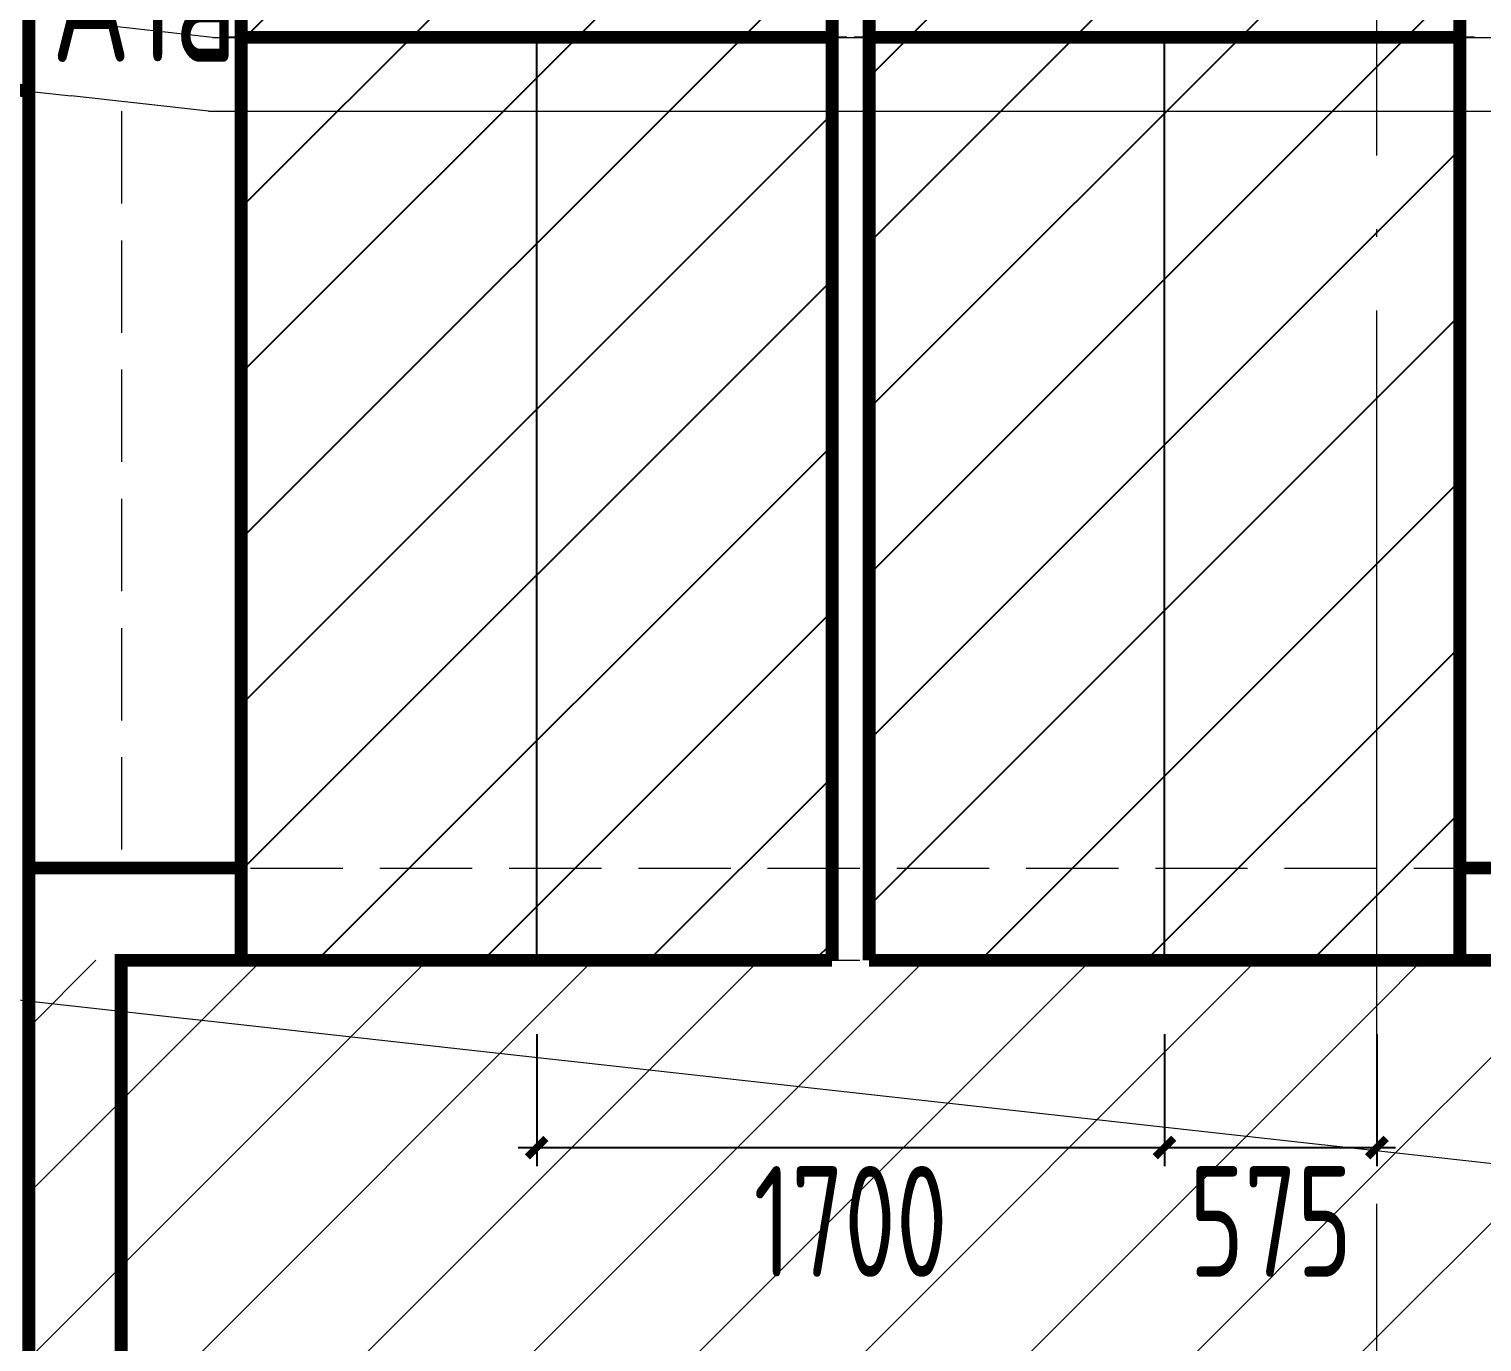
# Model space of a CAD drawing. Extents: x 4 to 13611208, y -605838 to 574722.
# Drawn here: x 13270747 to 13274682, y -16244 to -12688 of the extents above; entities that cross this region are included whole.
import ezdxf

# ---------------------------------------------------------------- set-up
doc = ezdxf.new("R2010")
doc.units = 0
doc.header["$LTSCALE"] = 1000
doc.header["$MEASUREMENT"] = 0
for name, pattern in [('CENTER2', [28.575000000000003, 19.05, -3.175, 3.175, -3.175]), ('DASH', [0.35, 0.25, -0.1]), ('DOTE', [2.4200000000000004, 2, -0.2, 0.02, -0.2])]:
    doc.linetypes.add(name, pattern=pattern)
for name, color, linetype in [('DUCT-D-P中心线', 5, 'CENTER2'), ('DUCT-D-P法兰', 2, 'Continuous'), ('DUCT-D-P管', 6, 'Continuous'), ('DUCT-D-P管端线', 2, 'Continuous'), ('DUCT-D-S标注', 7, 'Continuous'), ('SDF-标注', 7, 'Continuous')]:
    doc.layers.add(name, color=color, linetype=linetype)
doc.layers.add('SDF-风管', color=3, linetype='Continuous', lineweight=20)
doc.layers.add('建筑底图', color=8, linetype='Continuous', lineweight=13)
doc.styles.add('du', font='gbenor.shx', dxfattribs={"width": 0.8, "bigfont": 'hztxt.shx'})
doc.styles.add('晓游', font='gbenor.shx', dxfattribs={"width": 0.8, "bigfont": 'hztxt.shx'})
doc.dimstyles.new('67', dxfattribs={"dimscale": 100, "dimtxt": 3, "dimasz": 0.5, "dimexe": 0.5, "dimexo": 2, "dimgap": 0.5, "dimtad": 2, "dimdec": 0, "dimrnd": 5, "dimzin": 0, "dimdsep": 46, "dimtxsty": 'du', "dimblk": 'ARCHTICK', "dimcen": 0, "dimdle": 0.5, "dimclrd": 256, "dimclre": 256, "dimclrt": 256, "dimazin": 0, "dimtfac": 1, "dimtdec": 0, "dimtix": 1, "dimtmove": 2, "dimatfit": 3, "dimfxl": 100, "dimtolj": 1, "dimtzin": 0, "dimlwd": -1, "dimlwe": -1, "dimarcsym": 0})
pattern_1 = [(45, (793255.255710341, 9.353971108794212e-08), (-224.5064030267288, 224.5064030267288), [])]

# ---------------------------------------------------------------- blocks, each defined once
blk = doc.blocks.new('_ArchTick')
at = {"color": 0, "linetype": 'ByBlock', "const_width": 0.4}
blk.add_lwpolyline([(-0.5, -0.5), (0.5, 0.5)], dxfattribs=at)
blk = doc.blocks.new('*D681')
at = {"layer": 'DUCT-D-S标注', "transparency": 16777216}
for p, q in [((13272122.06677999, -15410.25934606233), (13272122.06677999, -15767.5)), ((13273822.06677978, -15410.25933924803), (13273822.06677978, -15767.5)), ((13272072.06677999, -15717.5), (13273872.06677978, -15717.5))]:
    blk.add_line(p, q, dxfattribs=at)
at = {"layer": 'DUCT-D-S标注', "transparency": 16777216, "xscale": 50, "yscale": 50, "zscale": 50, "rotation": 180}
blk.add_blockref('_ArchTick', (13272122.06677999, -15717.5), dxfattribs=at)
at = {"layer": 'DUCT-D-S标注', "transparency": 16777216, "xscale": 50, "yscale": 50, "zscale": 50}
blk.add_blockref('_ArchTick', (13273822.06677978, -15717.5), dxfattribs=at)
at = {"layer": 'DUCT-D-S标注', "transparency": 16777216, "insert": (13272972.06677989, -15917.5), "char_height": 300, "attachment_point": 5, "style": 'du'}
blk.add_mtext('\\A1;1700', dxfattribs=at)
blk = doc.blocks.new('*D682')
at = {"layer": 'DUCT-D-S标注', "transparency": 16777216}
for p, q in [((13273822.06677978, -15410.25933924803), (13273822.06677978, -15767.5)), ((13274397.36620783, -15410.25932000411), (13274397.36620783, -15767.5)), ((13273772.06677978, -15717.5), (13274447.36620783, -15717.5))]:
    blk.add_line(p, q, dxfattribs=at)
at = {"layer": 'DUCT-D-S标注', "transparency": 16777216, "xscale": 50, "yscale": 50, "zscale": 50, "rotation": 180}
blk.add_blockref('_ArchTick', (13273822.06677978, -15717.5), dxfattribs=at)
at = {"layer": 'DUCT-D-S标注', "transparency": 16777216, "xscale": 50, "yscale": 50, "zscale": 50}
blk.add_blockref('_ArchTick', (13274397.36620783, -15717.5), dxfattribs=at)
at = {"layer": 'DUCT-D-S标注', "transparency": 16777216, "insert": (13274109.71649381, -15917.5), "char_height": 300, "attachment_point": 5, "style": 'du'}
blk.add_mtext('\\A1;575', dxfattribs=at)

msp = doc.modelspace()

# ---------------------------------------------------------------- hatches: boundary and pattern name
at = {"layer": 'DUCT-D-P管'}
h = msp.add_hatch(dxfattribs=at)
h.set_pattern_fill('ANSI31', color=8, scale=200)
h.set_pattern_definition([(45, (0, 0), (-224.5064030267288, 224.5064030267288), [])])
edge = h.paths.add_edge_path()
edge.add_line((13273022.06672693, -15210.25938515419), (13274622.06672693, -15210.25941332335))
edge.add_line((13274622.06672693, -15210.25941332335), (13274622.06675997, -12109.65973737266))
edge.add_line((13274622.06675997, -12109.65973737266), (13273022.06677942, -12109.65972032573))
edge.add_line((13273022.06677942, -12109.65972032573), (13273022.06681493, -15210.25933575494))
edge.add_line((13271322.06673653, -15210.25933586696), (13272922.06673653, -15210.25935625771))
edge.add_line((13272922.06673653, -15210.25935625771), (13272922.06676994, -12109.65973746951))
edge.add_line((13272922.06676994, -12109.65973746951), (13271322.06677896, -12109.65972022887))
edge.add_line((13271322.06677896, -12109.65972022887), (13271322.06681447, -15210.25935522446))
at = {"layer": '建筑底图', "linetype": 'DASH'}
h = msp.add_hatch(dxfattribs=at)
h.set_pattern_fill('ANSI31', color=8, scale=200, style=0)
h.set_pattern_definition(pattern_1)
h.paths.add_polyline_path([(13270747.36620684, -15210.25936180633), (13270747.36623295, -18768.54538255127), (13274397.36620496, -18810.25981072662), (13274397.36620496, -15210.25932000414)])
h = msp.add_hatch(dxfattribs=at)
h.set_pattern_fill('ANSI31', color=8, scale=200, style=0)
h.set_pattern_definition([(45, (793255.255710341, 9.354334906674922e-08), (-224.5064030267288, 224.5064030267288), [])])
h.paths.add_polyline_path([(13270747.36620684, -15210.25936180634), (13270747.36623295, -18768.54538255124), (13274397.36620496, -18810.25981072661), (13274397.36620496, -15210.25932000413)])
h = msp.add_hatch(dxfattribs=at)
h.set_pattern_fill('ANSI31', color=8, scale=200, style=0)
h.set_pattern_definition(pattern_1)
h.paths.add_polyline_path([(13274397.36620496, -15210.25932000414), (13455372.36620444, -15210.25932000414), (13455372.36620444, -18060.25724676758), (13274397.36620496, -18060.25724676758)])

# ---------------------------------------------------------------- linework, layer by layer
at = {"layer": 'DUCT-D-P中心线'}
for p, q in [((13272122.06673653, -15210.25934606234), (13272122.06676839, -12710.25975918148)), ((13273822.06672693, -15210.25932659282), (13273822.06677095, -12710.2597288492))]:
    msp.add_line(p, q, dxfattribs=at)
at = {"layer": 'DUCT-D-P法兰'}
for p, q in [((13271282.06676839, -12710.15972788904), (13272962.06676839, -12710.15979047392)), ((13272982.06677095, -12710.15969755676), (13274662.06677095, -12710.15976014163))]:
    msp.add_line(p, q, dxfattribs=at)
at = {"layer": 'DUCT-D-P法兰', "color": 18, "true_color": 0x000000}
for p in [(13272122.0667684, -12710.05975918148, 4315), (13272122.06676839, -12710.25975918148, 4315), (13273822.06677096, -12710.0597288492, 4315), (13273822.06677095, -12710.2597288492, 4315)]:
    msp.add_point(p, dxfattribs=at)
at = {"layer": 'DUCT-D-P管', "const_width": 35}
for points in [[(13271322.0667684, -12710.05973422423), (13271322.06677464, -12510.05973422423)], [(13272922.06677464, -12510.05978413873), (13272922.0667684, -12710.05978413873)], [(13273022.06677095, -12710.05970621814), (13273022.06677661, -12510.05970621814)], [(13274622.06677661, -12510.05975148025), (13274622.06677095, -12710.05975148025)], [(13271322.06676839, -12710.2597489861), (13271322.06673653, -15210.25933586696)], [(13272922.06676839, -12710.25976937685), (13271322.06676839, -12710.2597489861)], [(13272922.06673653, -15210.25935625771), (13272922.06676839, -12710.25976937685)], [(13273022.06677095, -12710.25971476462), (13273022.06672693, -15210.25931250823)], [(13274622.06677095, -12710.25974293378), (13273022.06677095, -12710.25971476462)], [(13274622.06672693, -15210.2593406774), (13274622.06677095, -12710.25974293378)], [(13271322.06673653, -15210.25933586696), (13272922.06673653, -15210.25935625771)], [(13273022.06672693, -15210.25931250823), (13274622.06672693, -15210.2593406774)]]:
    msp.add_lwpolyline(points, dxfattribs=at)
at = {"layer": 'DUCT-D-P管端线'}
for p, q in [((13271322.0667684, -12710.05973422423), (13272922.0667684, -12710.05978413873)), ((13273022.06677095, -12710.05970621814), (13274622.06677095, -12710.05975148025))]:
    msp.add_line(p, q, dxfattribs=at)
at = {"layer": 'SDF-风管', "const_width": 35}
for points in [[(13270747.09488566, -2810.260509028332), (13239647.09488512, -2810.260509063199), (13239647.09504093, -16110.25977267441), (13270747.09489363, -16110.2594083501), (13270747.09489361, -2810.260509028332)], [(13270747.09489361, -5949.645881800388), (13256267.84008797, -7628.906829618028), (13256297.09488514, -11250.73545923212), (13270747.09517339, -12856.29108943464)], [(13274622.06677878, -14960.15932371872), (13316047.27170778, -14960.18763600249)]]:
    msp.add_lwpolyline(points, dxfattribs=at)
for points, elevation in [([(13455221.73746629, -14959.26421592967), (13455622.09488851, -14959.2642113411), (13455622.09489396, -18310.25724231912), (13310397.09490288, -18310.25894386589), (13310397.09490288, -18960.25894386589), (13270747.09491454, -18960.2594083501), (13270747.09491454, -14960.49925640738)], 8250), ([(13270747.09491454, -14960.25696470728), (13271322.06677721, -14960.25695805627)], 8250), ([(13271322.06677999, -15210.25935493747), (13270997.09487992, -15210.25935873343), (13270997.09492092, -18710.25940542144), (13310147.09490288, -18710.25940542144), (13310147.09489527, -18060.25894679449), (13455372.09488461, -18060.25724641921), (13455372.09485197, -15210.2572470106), (13455221.73746947, -15210.25724872784)], 4115), ([(13316047.27171966, -15210.25873140497), (13274622.06677978, -15210.25932338609)], 8250)]:
    msp.add_lwpolyline(points, dxfattribs=dict(at, elevation=elevation))
at = {"layer": '建筑底图', "color": 8, "linetype": 'DOTE'}
msp.add_line((13274397.36620497, -22710.25927807996), (13274397.36620497, 3889.739490878419), dxfattribs=at)
at = {"layer": '建筑底图', "color": 8}
for p, q in [((13271244.16167432, -12710.25977484551), (13270883.40935786, -12670.1761831211)), ((13271244.16167432, -12710.25977484551), (13274872.36620317, -12710.25971010921)), ((13270350.81483655, -12812.22979343105), (13270861.32305206, -12868.95292999148)), ((13271233.08464785, -12910.25977504858), (13270861.32305206, -12868.95292999148)), ((13271233.08464785, -12910.25977504858), (13274872.36620674, -12910.25971010921))]:
    msp.add_line(p, q, dxfattribs=at)
at = {"layer": '建筑底图', "color": 8, "linetype": 'DASH'}
for p, q in [((13270997.36617636, -12910.25977206393), (13270997.3661972, -14960.25935604359)), ((13270997.3661972, -14960.25935604359), (13455622.36620833, -14960.2572432601)), ((13270997.36619974, -15210.25935894315), (13455372.36620444, -15210.25724735897)), ((13270997.36619974, -15210.25935894315), (13270997.36623533, -18710.25940576982))]:
    msp.add_line(p, q, dxfattribs=at)
at = {"layer": '建筑底图', "color": 8, "ltscale": 0.1}
msp.add_lwpolyline([(13281897.39109013, -16560.25981072668), (13190997.39350293, -6460.259810726682)], dxfattribs=at)

# ---------------------------------------------------------------- texts
at = {"layer": 'SDF-标注', "style": '晓游', "width": 0.8}
msp.add_text('PYF-523-A1a', height=350, dxfattribs=at).set_placement((13269396.63311247, -12776.3267237766, 8474.28659101353))

# ---------------------------------------------------------------- dimensions: what is measured, and where the dimension line sits
at = {"layer": 'DUCT-D-S标注'}
for base, p1, p2, picture, middle in [((13273822.06677978, -15717.5), (13272122.06677999, -15210.25934606233, 4315), (13273822.06677978, -15210.25933924803, 4315), '*D681', (13272972.06677989, -15917.5)), ((13274397.36620783, -15717.5), (13273822.06677978, -15210.25933924803, 4315), (13274397.36620783, -15210.25932000411), '*D682', (13274109.71649381, -15917.5))]:
    dim = msp.add_linear_dim(base=base, p1=p1, p2=p2, dimstyle='67', dxfattribs=at)
    dim.commit()
    dim.dimension.update_dxf_attribs({"geometry": picture, "text_midpoint": middle})

doc.saveas('drawing.dxf')
